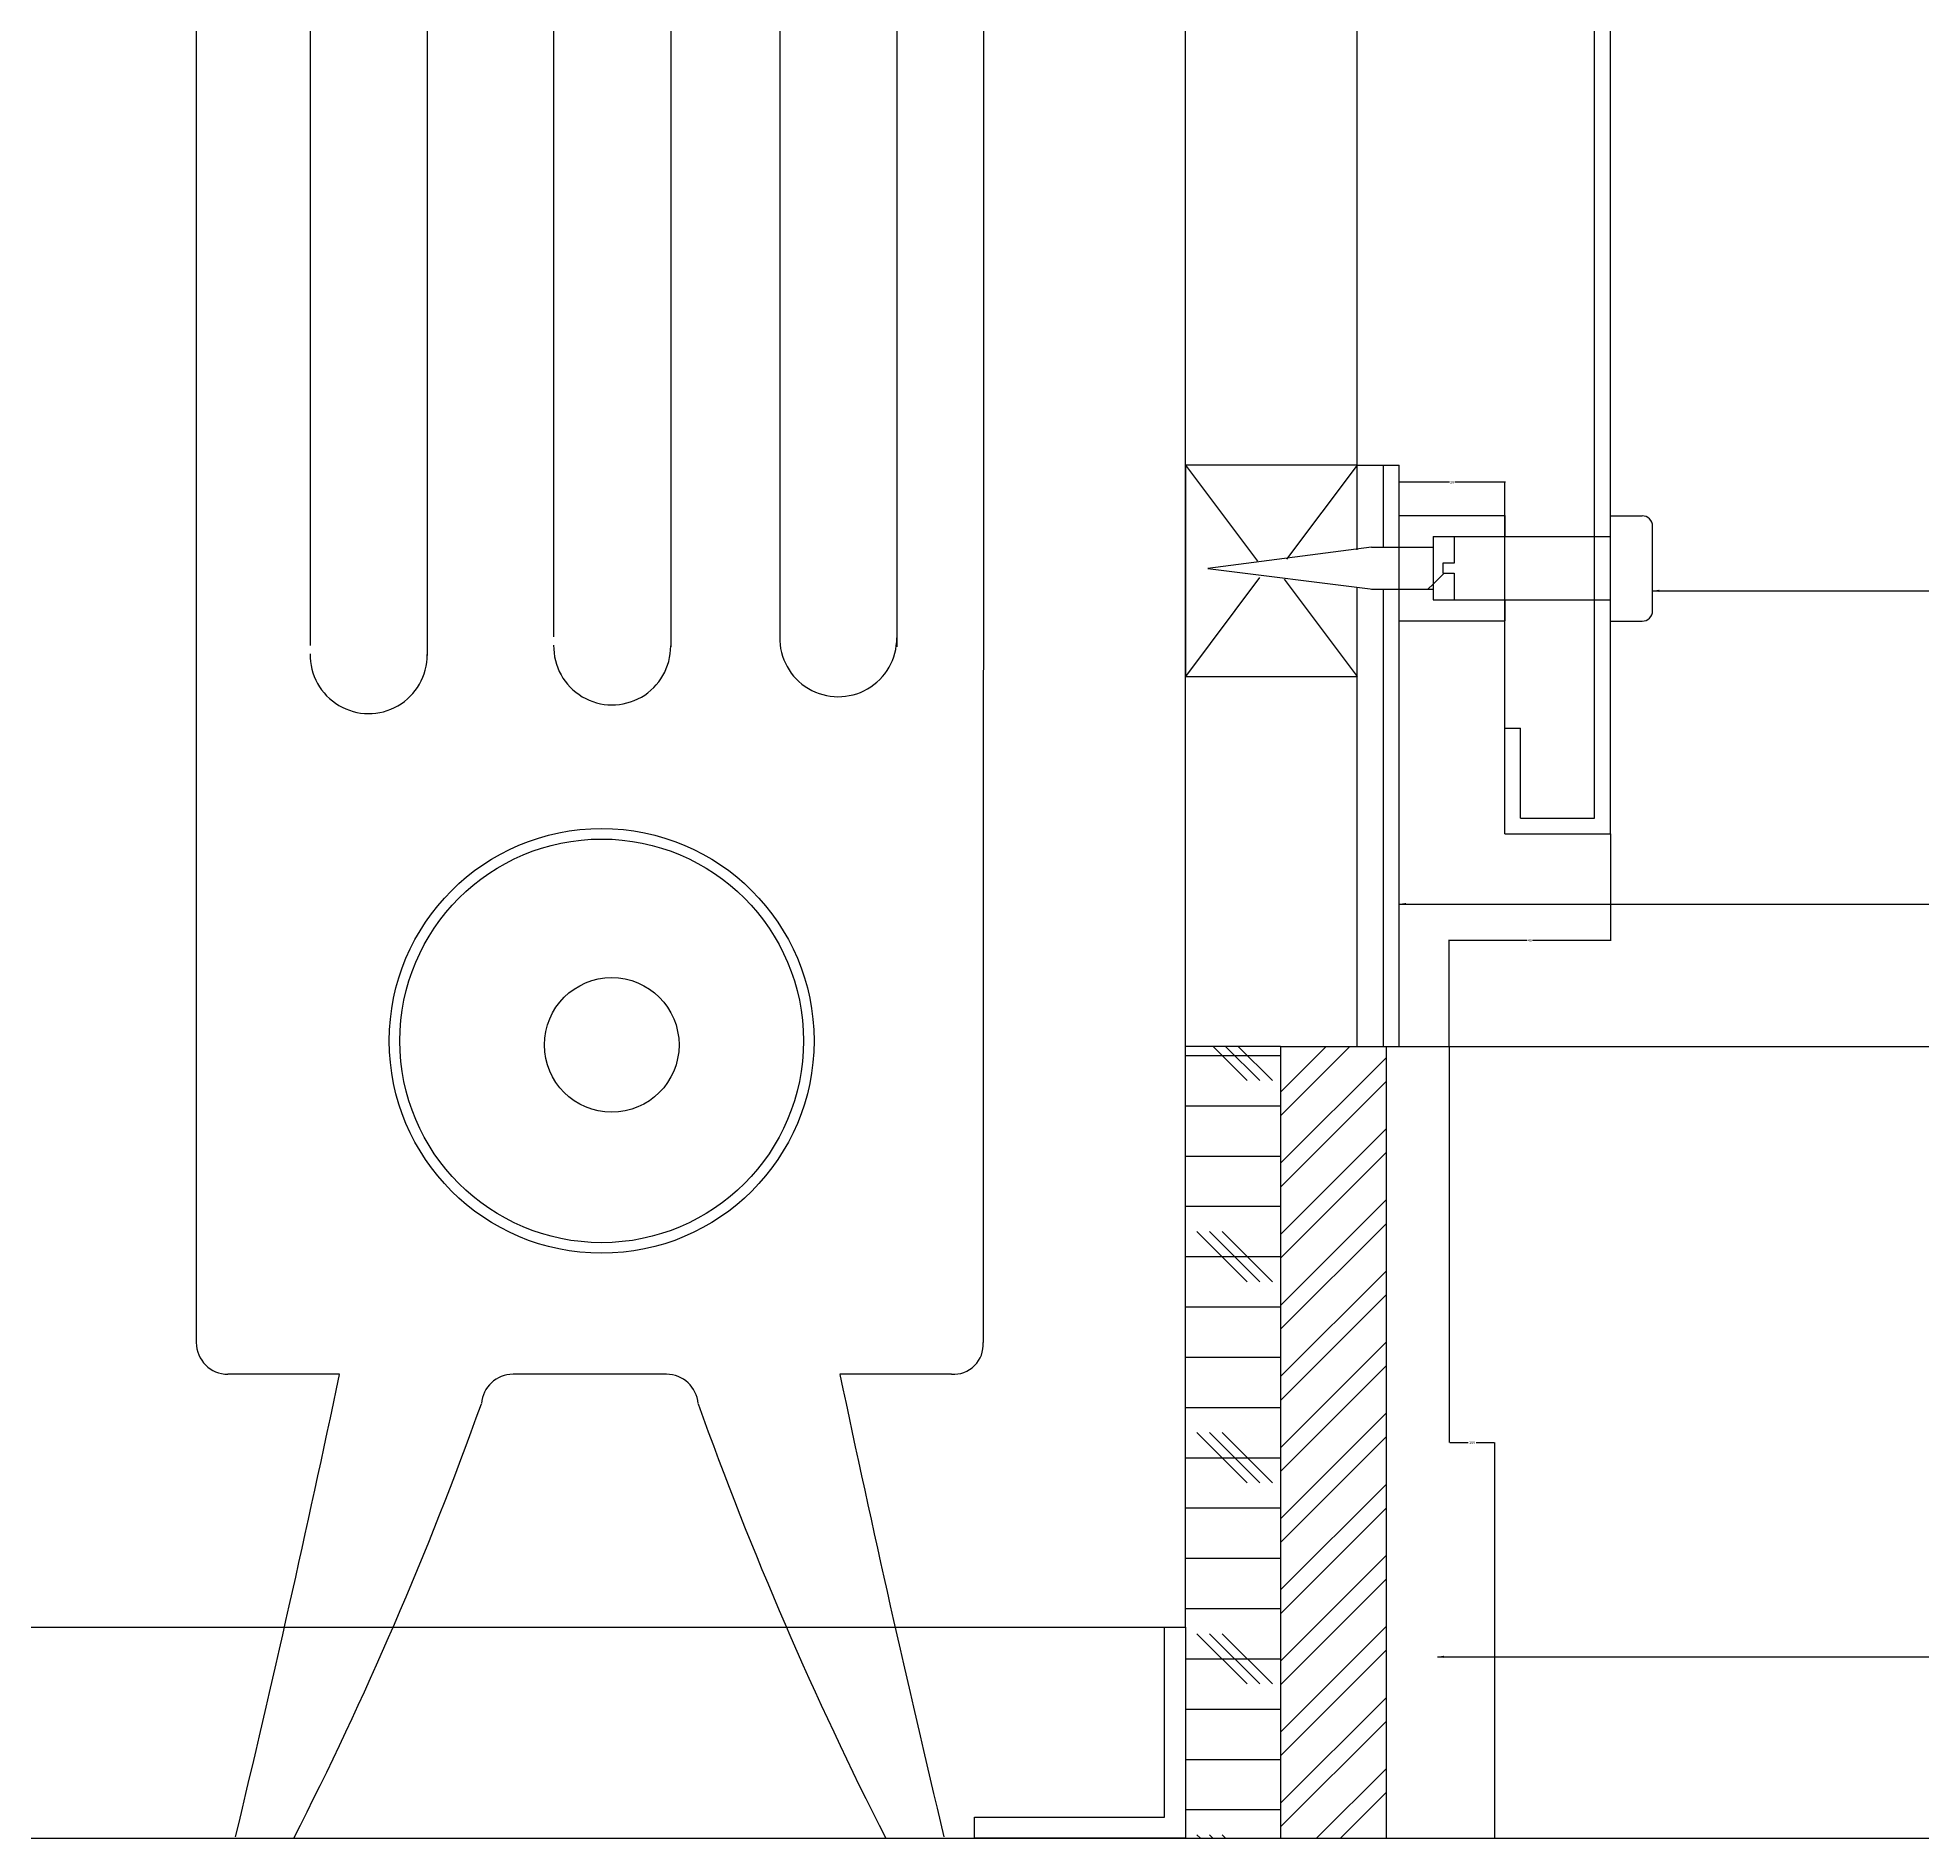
# Model space of a CAD drawing. Header units: metres. Extents: x -147314 to -144521, y -159478 to -156803.
# Drawn here: x -146600 to -145886, y -159478 to -158796 of the extents above; entities that cross this region are included whole.
import ezdxf

# ---------------------------------------------------------------- set-up
doc = ezdxf.new("R2010")
doc.units = ezdxf.units.M
for name, color, linetype in [('10', 8, 'Continuous'), ('10地线纹理填充', 8, 'Continuous'), ('17', 1, 'Continuous'), ('3', 2, 'Continuous'), ('6', 1, 'Continuous'), ('7', 7, 'Continuous'), ('结构', 3, 'Continuous')]:
    doc.layers.add(name, color=color, linetype=linetype)
doc.dimstyles.get("Standard").update_dxf_attribs({"dimtxt": 2.5, "dimasz": 2.5, "dimexe": 1.25, "dimexo": 0.625, "dimtad": 1, "dimcen": 2.5, "dimazin": 3, "dimtfac": 1, "dimtmove": 0, "dimatfit": 3})

# ---------------------------------------------------------------- blocks, each defined once
blk = doc.blocks.new('40Χ40')
at = {"layer": '6'}
for p, q in [((-10.35, 51.26), (-6.35, 51.26)), ((-10.35, 15.26), (-10.35, 51.26)), ((-6.35, 51.26), (-6.35, 11.26)), ((-46.35, 15.26), (-10.35, 15.26)), ((-46.35, 11.26), (-46.35, 15.26)), ((-6.35, 11.26), (-46.35, 11.26))]:
    blk.add_line(p, q, dxfattribs=at)
blk = doc.blocks.new('_CLOSEDFILLED')
at = {"color": 0, "linetype": 'BYBLOCK'}
blk.add_solid([(-1, 0.2), (0, 0), (-1, -0.2)], dxfattribs=at)
blk = doc.blocks.new('*D2')
for p, q in [((-145914.43, -157838.35), (-145914.43, -158468.09)), ((-145960.43, -158468.09), (-146004.68, -158468.09)), ((-146004.43, -159097.83), (-146004.43, -158468.09)), ((-145914.18, -158468.09), (-145958.43, -158468.09))]:
    blk.add_line(p, q)
at = {"layer": 'Defpoints'}
for p in [(-145914.43, -157838.35), (-145914.43, -158468.09), (-146004.43, -159097.83)]:
    blk.add_point(p, dxfattribs=at)
at = {"layer": '7', "xscale": 0.25, "yscale": 0.25}
blk.add_blockref('_CLOSEDFILLED', (-146004.43, -158468.09), dxfattribs=at)
at = {"layer": '7', "xscale": 0.25, "yscale": 0.25, "rotation": 180}
blk.add_blockref('_CLOSEDFILLED', (-145914.43, -158468.09), dxfattribs=at)
at = {"layer": '7', "insert": (-145959.43, -158468.09), "char_height": 1, "attachment_point": 5}
blk.add_mtext('90', dxfattribs=at)
blk = doc.blocks.new('*D3')
for p, q in [((-146065.48, -159178.54), (-146065.48, -159328.44)), ((-146065.23, -159328.44), (-146058.325, -159328.44)), ((-146055.325, -159328.44), (-146048.42, -159328.44)), ((-146048.17, -159478.35), (-146048.17, -159328.44))]:
    blk.add_line(p, q)
at = {"layer": 'Defpoints'}
for p in [(-146065.48, -159178.54), (-146065.48, -159328.44), (-146048.17, -159478.35)]:
    blk.add_point(p, dxfattribs=at)
at = {"layer": '7', "xscale": 0.25, "yscale": 0.25, "rotation": 180}
blk.add_blockref('_CLOSEDFILLED', (-146065.48, -159328.44), dxfattribs=at)
at = {"layer": '7', "xscale": 0.25, "yscale": 0.25}
blk.add_blockref('_CLOSEDFILLED', (-146048.17, -159328.44), dxfattribs=at)
at = {"layer": '7', "insert": (-146056.825, -159328.44), "char_height": 1, "attachment_point": 5}
blk.add_mtext('150', dxfattribs=at)
blk = doc.blocks.new('*D4')
for p, q in [((-146004.43, -159097.83), (-146004.43, -159138.18)), ((-146035.955, -159138.18), (-146065.73, -159138.18)), ((-146065.48, -159178.54), (-146065.48, -159138.18)), ((-146004.18, -159138.18), (-146033.955, -159138.18))]:
    blk.add_line(p, q)
at = {"layer": 'Defpoints'}
for p in [(-146004.43, -159097.83), (-146004.43, -159138.18), (-146065.48, -159178.54)]:
    blk.add_point(p, dxfattribs=at)
at = {"layer": '7', "xscale": 0.25, "yscale": 0.25}
blk.add_blockref('_CLOSEDFILLED', (-146065.48, -159138.18), dxfattribs=at)
at = {"layer": '7', "xscale": 0.25, "yscale": 0.25, "rotation": 180}
blk.add_blockref('_CLOSEDFILLED', (-146004.43, -159138.18), dxfattribs=at)
at = {"layer": '7', "insert": (-146034.955, -159138.18), "char_height": 1, "attachment_point": 5}
blk.add_mtext('40', dxfattribs=at)
blk = doc.blocks.new('*D7')
for p, q in [((-146065.43, -158964.61), (-146084.68, -158964.61)), ((-146084.43, -159097.83), (-146084.43, -158964.61)), ((-146044.18, -158964.61), (-146063.43, -158964.61)), ((-146044.43, -159097.83), (-146044.43, -158964.61))]:
    blk.add_line(p, q)
at = {"layer": 'Defpoints'}
for p in [(-146044.43, -158964.61), (-146084.43, -159097.83), (-146044.43, -159097.83)]:
    blk.add_point(p, dxfattribs=at)
at = {"layer": '7', "xscale": 0.25, "yscale": 0.25}
blk.add_blockref('_CLOSEDFILLED', (-146084.43, -158964.61), dxfattribs=at)
at = {"layer": '7', "xscale": 0.25, "yscale": 0.25, "rotation": 180}
blk.add_blockref('_CLOSEDFILLED', (-146044.43, -158964.61), dxfattribs=at)
at = {"layer": '7', "insert": (-146064.43, -158964.61), "char_height": 1, "attachment_point": 5}
blk.add_mtext('20', dxfattribs=at)

msp = doc.modelspace()

# ---------------------------------------------------------------- hatches: boundary and pattern name
at = {"layer": '10'}
h = msp.add_hatch(dxfattribs=at)
h.set_pattern_fill('CORK', scale=5)
h.paths.add_polyline_path([(-146165.43, -159398.35), (-146165.43, -159478.35), (-146129.43, -159478.35), (-146129.43, -159178.35), (-146165.43, -159178.35)])
h = msp.add_hatch(dxfattribs=at)
h.set_pattern_fill('ANSI32', scale=2)
h.paths.add_polyline_path([(-146089.43, -159178.35), (-146090.43, -159178.35), (-146129.43, -159178.35), (-146129.43, -159478.35), (-146089.43, -159478.35)])
at = {"layer": '10地线纹理填充'}
h = msp.add_hatch(dxfattribs=at)
h.set_pattern_fill('ANSI31', scale=4)
h.paths.add_polyline_path([(-146063.59, -158995.31), (-146063.59, -158985.15), (-146071.59, -158985.15), (-146071.59, -159009.15), (-146063.59, -159009.15), (-146063.59, -158999.03), (-146067.97, -158999.03), (-146067.97, -158995.31)])
h = msp.add_hatch(dxfattribs=at)
h.set_pattern_fill('ANSI31', scale=48)
h.paths.add_polyline_path([(-146094.4, -159005.15), (-146071.59, -159005.15), (-146071.59, -158989.15), (-146094.93, -158989.15), (-146157.01, -158997.33)])

# ---------------------------------------------------------------- linework, layer by layer
at = {"layer": '10'}
for p, q in [((-146165.43, -159398.35), (-146165.43, -157754.35)), ((-146241.7, -157996.36), (-146242.07, -159290.56)), ((-146540.25, -158024), (-146540.25, -159290.56)), ((-146404.84, -158161.88), (-146404.84, -159023.2)), ((-146360.48, -158161.25), (-146360.48, -159026.93)), ((-146319.17, -158161.88), (-146319.17, -159023.2)), ((-146274.82, -158161.25), (-146274.82, -159026.93)), ((-146497.09, -158165.17), (-146497.09, -159026.49)), ((-146452.74, -158164.55), (-146452.74, -159030.22)), ((-146100.43, -158989.88), (-146100.43, -158958.15)), ((-146084.43, -159178.35), (-145404.43, -159178.35)), ((-146485.95, -159302.56), (-146528.25, -159302.56)), ((-146362.09, -159302.56), (-146420.24, -159302.56)), ((-146254.07, -159302.56), (-146296.37, -159302.56)), ((-146684.43, -159398.35), (-146169.43, -159398.35))]:
    msp.add_line(p, q, dxfattribs=at)
for centre, radius in [((-146386.65, -159176.24), 80.47), ((-146386.65, -159176.24), 76.47), ((-146382.82, -159177.77), 25.49)]:
    msp.add_circle(centre, radius, dxfattribs=at)
for centre, radius, start, end in [((-146382.66, -159026.77), 22.18, 178.79, 0.42), ((-146297, -159023.67), 22.18, 178.79, 0.42), ((-146474.92, -159030.06), 22.18, 178.79, 0.42), ((-146528.25, -159290.56), 12, 180, 270), ((-146253.32, -159291.31), 11.27, 266.18, 3.81), ((-152663.73, -158005.26), 6312.53, 346.51, 348.14), ((-146420.24, -159314.56), 12, 90, 175.84), ((-146362.09, -159314.56), 12, 4.16, 90), ((-140118.59, -158005.26), 6312.53, 191.86, 193.49), ((-147754.41, -158840.37), 1404.37, 332.98, 340.3), ((-145027.91, -158840.37), 1404.37, 199.7, 207.02)]:
    msp.add_arc(centre, radius, start, end, dxfattribs=at)
at = {"layer": '17'}
for p, q in [((-146004.43, -159097.83), (-146004.43, -157838.35)), ((-146100.43, -158958.15), (-146100.43, -157946.14)), ((-146010.43, -159091.83), (-146010.43, -157950.89)), ((-146100.43, -158958.15), (-146084.43, -158958.15)), ((-146090.43, -158989.15), (-146090.43, -158958.15)), ((-146084.43, -158989.15), (-146084.43, -158958.15)), ((-146100.43, -158989.88), (-146100.43, -158964.4)), ((-146090.43, -158989.15), (-146090.43, -158965.15)), ((-146084.43, -158989.15), (-146084.43, -158965.15)), ((-146084.53, -158977.15), (-146044.43, -158977.15)), ((-146044.43, -158977.15), (-146044.43, -158985.15)), ((-146004.43, -158977.31), (-145992.43, -158977.31)), ((-145988.43, -159013.24), (-145988.43, -158981.31)), ((-145988.43, -159013.24), (-145988.43, -158981.31)), ((-146094.93, -158989.15), (-146157.01, -158997.33)), ((-146094.93, -158989.15), (-146071.59, -158989.15)), ((-146157.01, -158997.33), (-146094.4, -159005.15)), ((-146100.43, -159178.35), (-146100.43, -159004.4)), ((-146094.93, -159005.15), (-146071.59, -159005.15)), ((-146090.43, -159178.35), (-146090.43, -159005.15)), ((-146084.43, -159178.35), (-146084.43, -159005.15)), ((-146044.43, -159009.15), (-146044.43, -159017.15)), ((-146010.43, -159091.83), (-146010.43, -159009.15)), ((-146084.53, -159017.15), (-146044.43, -159017.15)), ((-146004.43, -159017.24), (-145992.43, -159017.24)), ((-146100.43, -159098.67), (-146100.43, -159038.15)), ((-146044.43, -159057.83), (-146038.43, -159057.83)), ((-146044.43, -159097.83), (-146044.43, -159057.83)), ((-146038.43, -159091.83), (-146038.43, -159057.83)), ((-146038.43, -159091.83), (-146010.43, -159091.83)), ((-146044.43, -159097.83), (-146004.43, -159097.83)), ((-146165.43, -159398.35), (-146165.43, -159178.35)), ((-146129.43, -159178.35), (-146165.43, -159178.35)), ((-146129.43, -159178.35), (-146089.43, -159178.35)), ((-146129.43, -159178.35), (-146129.43, -159478.35)), ((-146090.43, -159178.35), (-146084.43, -159178.35)), ((-146089.43, -159178.35), (-146089.43, -159478.35))]:
    msp.add_line(p, q, dxfattribs=at)
msp.add_lwpolyline([(-146100.43, -158990.2), (-146100.43, -158958.15), (-146165.43, -158958.15), (-146165.43, -159038.15), (-146100.43, -159038.15), (-146100.43, -159004.72)], dxfattribs=at)
for centre, start, end in [((-145992.43, -158981.31), 0, 90), ((-145992.43, -158981.31), 0, 90), ((-145992.43, -159013.24), 270, 0), ((-145992.43, -159013.24), 270, 0)]:
    msp.add_arc(centre, 4, start, end, dxfattribs=at)
at = {"layer": '3'}
msp.add_line((-147314.43, -159478.35), (-145254.43, -159478.35), dxfattribs=at)
at = {"layer": '6'}
for p, q in [((-146165.43, -158958.15), (-146138.16, -158994.51)), ((-146100.43, -158958.15), (-146127.1, -158993.71)), ((-146071.59, -158985.15), (-146044.43, -158985.15)), ((-146071.59, -158985.25), (-146004.63, -158985.15)), ((-146070.93, -158985.15), (-146004.43, -158985.15)), ((-146137.36, -159000.73), (-146165.43, -159038.15)), ((-146128.1, -159001.26), (-146100.43, -159038.15)), ((-146071.59, -159009.15), (-146044.43, -159009.15)), ((-146070.93, -159009.15), (-146004.43, -159009.15)), ((-146070.93, -159009.15), (-146004.43, -159009.15))]:
    msp.add_line(p, q, dxfattribs=at)
at = {"layer": '结构'}
for p, q in [((-146071.59, -158985.15), (-146071.59, -158995.31)), ((-146071.59, -158985.15), (-146071.59, -159009.15)), ((-146063.59, -158985.15), (-146063.59, -158995.31)), ((-146063.59, -158995.31), (-146067.97, -158995.31)), ((-146067.97, -158995.31), (-146067.97, -158999.03)), ((-146067.97, -158999.03), (-146063.59, -158999.03)), ((-146063.59, -158999.03), (-146063.59, -159009.15)), ((-146074.93, -159017.15), (-146074.93, -159017.15))]:
    msp.add_line(p, q, dxfattribs=at)

# ---------------------------------------------------------------- block references
at = {"layer": '7', "xscale": 2, "yscale": 2, "zscale": 2}
msp.add_blockref('40Χ40', (-146152.73, -159500.88), dxfattribs=at)

# ---------------------------------------------------------------- dimensions: what is measured, and where the dimension line sits
at = {"layer": '7'}
dim = msp.add_linear_dim(base=(-145914.43, -158468.09), p1=(-145914.43, -157838.35), p2=(-146004.43, -159097.83), dimstyle='Standard', dxfattribs=at)
dim.commit()
dim.dimension.update_dxf_attribs({"geometry": '*D2', "text_midpoint": (-145959.43, -158468.09)})
for base, p1, p2, text, picture, middle in [((-146044.43, -158964.61), (-146044.43, -159097.83), (-146084.43, -159097.83), '20', '*D7', (-146064.43, -158964.61)), ((-146004.43, -159138.18), (-146004.43, -159097.83), (-146065.48, -159178.54), '40', '*D4', (-146034.955, -159138.18)), ((-146065.48, -159328.44), (-146065.48, -159178.54), (-146048.17, -159478.35), '150', '*D3', (-146056.825, -159328.44))]:
    dim = msp.add_linear_dim(base=base, p1=p1, p2=p2, text=text, dimstyle='Standard', dxfattribs=at)
    dim.commit()
    dim.dimension.update_dxf_attribs({"geometry": picture, "text_midpoint": middle})

# ---------------------------------------------------------------- leaders
for points in [[(-145988.43, -159005.74), (-144520.89, -159005.74)], [(-146084.43, -159124.4), (-144520.89, -159124.4)], [(-146069.94, -159409.61), (-144523.85, -159409.61)]]:
    msp.add_leader(points, dimstyle='Standard', dxfattribs=at)

doc.saveas('drawing.dxf')
